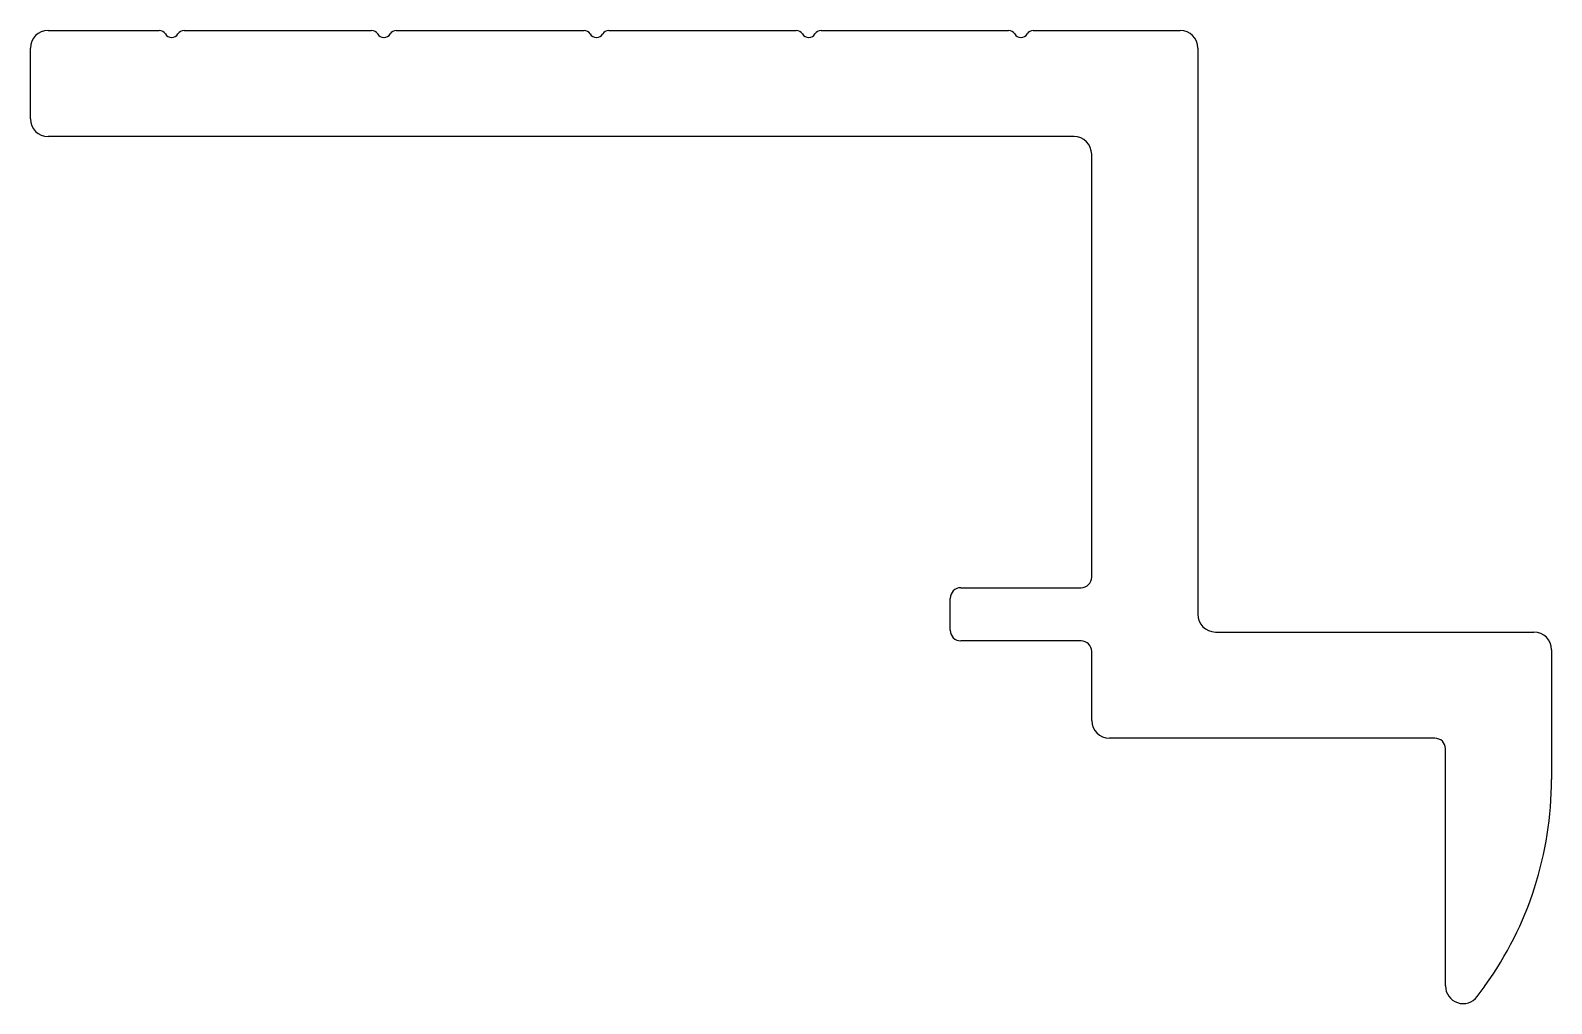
# Model space of a CAD drawing. Extents: x 1903 to 1946, y 1203.9 to 1231.4.
import ezdxf

# ---------------------------------------------------------------- set-up
doc = ezdxf.new("R2010")
doc.units = 0
doc.layers.get('0').update_dxf_attribs({"linetype": 'CONTINUOUS'})

msp = doc.modelspace()

# ---------------------------------------------------------------- linework, layer by layer
for p, q in [((1903.481, 1231.414), (1906.624, 1231.414)), ((1906.97, 1231.214), (1906.977, 1231.214)), ((1907.324, 1231.414), (1912.624, 1231.414)), ((1912.97, 1231.214), (1912.977, 1231.214)), ((1913.324, 1231.414), (1918.631, 1231.414)), ((1918.977, 1231.214), (1918.985, 1231.214)), ((1919.331, 1231.414), (1924.631, 1231.414)), ((1924.977, 1231.214), (1924.985, 1231.214)), ((1925.331, 1231.414), (1930.631, 1231.414)), ((1930.977, 1231.214), (1930.985, 1231.214)), ((1931.331, 1231.414), (1935.481, 1231.414)), ((1902.981, 1228.914), (1902.981, 1230.914)), ((1935.981, 1230.914), (1935.981, 1214.914)), ((1932.481, 1228.414), (1903.481, 1228.414)), ((1932.981, 1215.964), (1932.981, 1227.914)), ((1929.281, 1215.664), (1932.681, 1215.664)), ((1928.981, 1214.464), (1928.981, 1215.364)), ((1936.481, 1214.414), (1945.481, 1214.414)), ((1932.681, 1214.164), (1929.281, 1214.164)), ((1945.981, 1213.914), (1945.981, 1210.25)), ((1932.981, 1211.914), (1932.981, 1213.864)), ((1942.681, 1211.414), (1933.481, 1211.414)), ((1942.981, 1204.414), (1942.981, 1211.114))]:
    msp.add_line(p, q)
for centre, radius, start, end in [((1903.481, 1230.914), 0.5, 90, 180), ((1906.624, 1231.214), 0.2, 30, 90), ((1906.97, 1231.414), 0.2, 210, 270), ((1906.977, 1231.414), 0.2, 270, 330), ((1907.324, 1231.214), 0.2, 90, 150), ((1912.624, 1231.214), 0.2, 30, 90), ((1912.97, 1231.414), 0.2, 210, 270), ((1912.977, 1231.414), 0.2, 270, 330), ((1913.324, 1231.214), 0.2, 90, 150), ((1918.631, 1231.214), 0.2, 30, 90), ((1918.977, 1231.414), 0.2, 210, 270), ((1918.985, 1231.414), 0.2, 270, 330), ((1919.331, 1231.214), 0.2, 90, 150), ((1924.631, 1231.214), 0.2, 30, 90), ((1924.977, 1231.414), 0.2, 210, 270), ((1924.985, 1231.414), 0.2, 270, 330), ((1925.331, 1231.214), 0.2, 90, 150), ((1930.631, 1231.214), 0.2, 30, 90), ((1930.977, 1231.414), 0.2, 210, 270), ((1930.985, 1231.414), 0.2, 270, 330), ((1931.331, 1231.214), 0.2, 90, 150), ((1935.481, 1230.914), 0.5, 0, 90), ((1903.481, 1228.914), 0.5, 180, 270), ((1932.481, 1227.914), 0.5, 0, 90), ((1929.281, 1215.364), 0.3, 90, 180), ((1932.681, 1215.964), 0.3, 270, 0), ((1936.481, 1214.914), 0.5, 180, 270), ((1929.281, 1214.464), 0.3, 180, 270), ((1945.481, 1213.914), 0.5, 0, 90), ((1932.681, 1213.864), 0.3, 0, 90), ((1933.481, 1211.914), 0.5, 180, 270), ((1942.681, 1211.114), 0.3, 0, 90), ((1935.981, 1210.25), 10, 324.3409, 0), ((1943.481, 1204.414), 0.5, 180, 323.1301), ((1929.481, 1214.914), 18, 323.1301, 324.3409)]:
    msp.add_arc(centre, radius, start, end)

doc.saveas('drawing.dxf')
